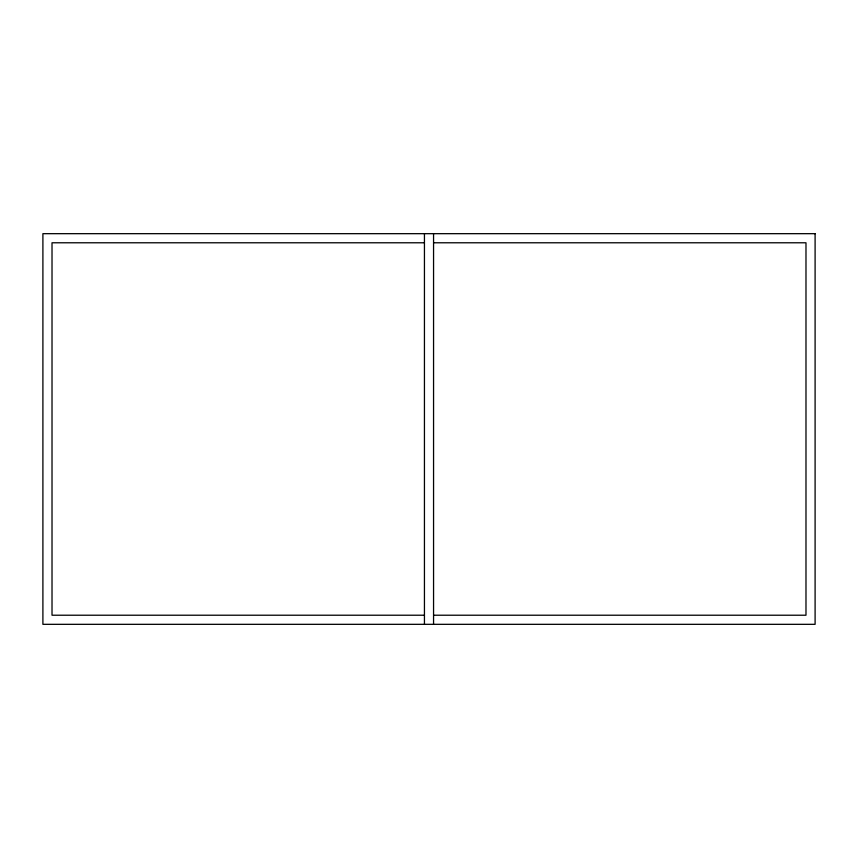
<?xml version="1.0" encoding="UTF-8"?>
<svg xmlns="http://www.w3.org/2000/svg" width="858" height="858" viewBox="0 0 858 858"><rect width="100%" height="100%" fill="white"/><g stroke="black" fill="none" stroke-linecap="round" stroke-linejoin="round"><path stroke-width="1.29" d="M424.442 242.782L52.016 242.782L52.016 615.218L424.442 615.218M433.558 242.782L805.984 242.782L805.984 615.218L433.558 615.218M433.558 233.676L433.558 624.324M424.442 233.676L424.442 624.324M815.1 233.676L42.9 233.676L42.9 624.324L815.1 624.324L815.1 233.676"/></g></svg>
